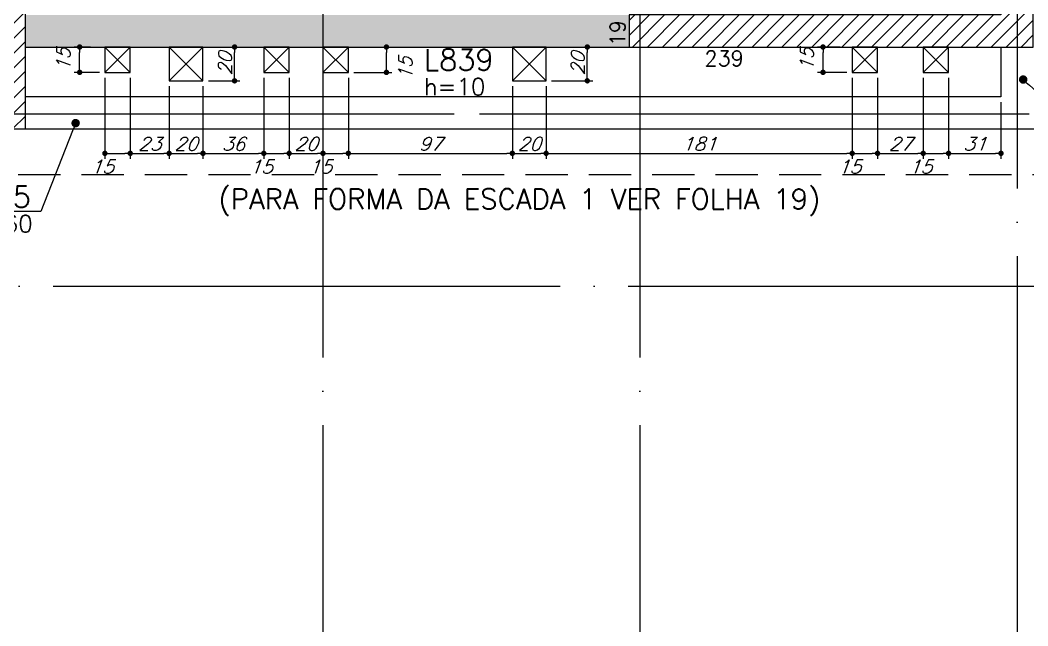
# Model space of a CAD drawing. Extents: x -5173 to 5397, y -2411 to 2089.
# Drawn here: x 16 to 612, y -318 to 40 of the extents above; entities that cross this region are included whole.
import ezdxf
from ezdxf import colors
from ezdxf.entities.mleader import LeaderData, LeaderLine
from ezdxf.enums import TextEntityAlignment as Align
from ezdxf.math import Vec2, Vec3

# ---------------------------------------------------------------- set-up
doc = ezdxf.new("R2010")
doc.units = 0
doc.header["$LTSCALE"] = 50
doc.header["$MEASUREMENT"] = 0
doc.linetypes.add('DASHED', pattern=[0.75, 0.5, -0.25])
doc.linetypes.add('EIXO', pattern=[6.8, 6, -0.4, 0, -0.4])
doc.layers.get('0').update_dxf_attribs({"linetype": 'CONTINUOUS'})
doc.layers.get('DEFPOINTS').update_dxf_attribs({"linetype": 'CONTINUOUS'})
for name, color, linetype in [('F-AUX-RED', 1, 'CONTINUOUS'), ('F-COTAS-FUROS', 50, 'CONTINUOUS'), ('F-DESNIVEL-1', 254, 'CONTINUOUS'), ('F-EIXO', 12, 'EIXO'), ('F-LAJES-DIM', 2, 'CONTINUOUS'), ('F-LAJES-NOME', 4, 'CONTINUOUS'), ('F-PILARES-DIM', 172, 'CONTINUOUS'), ('F-PILARES-HACH', 174, 'CONTINUOUS'), ('F-PILARES-S', 170, 'CONTINUOUS'), ('F-TEXTO', 6, 'CONTINUOUS'), ('F-VIGAS', 3, 'CONTINUOUS'), ('F-VIGAS-DIM', 2, 'CONTINUOUS'), ('F-VIGAS-NOME', 4, 'CONTINUOUS'), ('F-VÃO', 1, 'CONTINUOUS')]:
    doc.layers.add(name, color=color, linetype=linetype)
doc.styles.add('CP-TEXT-INCL', font='simplex.shx', dxfattribs={"oblique": 20})
doc.styles.add('CP-TEXTO', font='simplex.shx')
doc.styles.add('MCP', font='simplex.shx')
doc.styles.add('ROMANS', font='simplex.shx')
doc.styles.get("Standard").update_dxf_attribs({"font": 'simplex.shx'})
doc.dimstyles.new('CP-COTAS-50', dxfattribs={"dimscale": 0.64, "dimtxt": 12.5, "dimasz": 5, "dimexe": 5, "dimexo": 5, "dimgap": 2.5, "dimtad": 1, "dimdec": 1, "dimdsep": 46, "dimtxsty": 'CP-TEXT-INCL', "dimblk1": 'DOT', "dimblk2": 'DOT', "dimsah": 1, "dimcen": 9, "dimclrd": 256, "dimclre": 256, "dimclrt": 256, "dimadec": 0, "dimazin": 0, "dimtfac": 1, "dimtdec": 1, "dimtmove": 2, "dimatfit": 3, "dimldrblk": 'DOT', "dimfxl": 0, "dimtolj": 1, "dimarcsym": 0})

# ---------------------------------------------------------------- blocks, each defined once
blk = doc.blocks.new('_DOT')
at = {"color": 0, "linetype": 'ByBlock'}
blk.add_line((-0.5, 0), (-1, 0), dxfattribs=at)
at = {"color": 0, "linetype": 'ByBlock', "const_width": 0.5}
blk.add_lwpolyline([(-0.25, 0, 1), (0.25, 0, 1)], format="xyb", close=True, dxfattribs=at)
blk = doc.blocks.new('*U198')
at = {"layer": 'F-EIXO'}
blk.add_line((0, 0), (7197, 0), dxfattribs=at)
at = {"layer": 'F-TEXTO', "style": 'ROMANS'}
blk.add_attdef('EIXO', text='', height=17.5, dxfattribs=at).set_placement((-28.2072, 0), align=Align.MIDDLE_CENTER)
blk = doc.blocks.new('*U199')
at = {"layer": 'F-EIXO'}
blk.add_line((0, 0), (0, -3027.88), dxfattribs=at)
at = {"layer": 'F-TEXTO', "style": 'ROMANS'}
blk.add_attdef('EIXO', text='', height=17.5, rotation=360, dxfattribs=at).set_placement((0, 28.21), align=Align.MIDDLE_CENTER)
blk = doc.blocks.new('*U201')
at = {"layer": 'F-EIXO'}
blk.add_line((0, 0), (0, -3127.88), dxfattribs=at)
at = {"layer": 'F-TEXTO', "style": 'ROMANS'}
blk.add_attdef('EIXO', text='', height=17.5, rotation=360, dxfattribs=at).set_placement((0, 28.21), align=Align.MIDDLE_CENTER)
blk = doc.blocks.new('*U188')
at = {"layer": 'F-EIXO'}
blk.add_line((0, 0), (0, -3027.88), dxfattribs=at)
at = {"layer": 'F-TEXTO', "style": 'ROMANS'}
blk.add_attdef('EIXO', text='', height=17.5, rotation=360, dxfattribs=at).set_placement((0, 28.21), align=Align.MIDDLE_CENTER)
blk = doc.blocks.new('*U207')
at = {"layer": 'F-EIXO'}
blk.add_line((0, 0), (7285, 0), dxfattribs=at)
at = {"layer": 'F-TEXTO', "style": 'ROMANS'}
blk.add_attdef('EIXO', text='', height=17.5, dxfattribs=at).set_placement((-28.2072, 0), align=Align.MIDDLE_CENTER)
blk = doc.blocks.new('*U456')
at = {"layer": 'F-VÃO'}
for p, q in [((0, 0), (15, 15)), ((0, 15), (15, 0))]:
    blk.add_line(p, q, dxfattribs=at)
at = {"layer": 'F-VÃO', "color": 3}
blk.add_lwpolyline([(0, 0), (15, 0), (15, 15), (0, 15)], close=True, dxfattribs=at)
blk = doc.blocks.new('*U678')
at = {"layer": 'F-VÃO'}
for p, q in [((0, 0), (20, 20)), ((0, 20), (20, 0))]:
    blk.add_line(p, q, dxfattribs=at)
at = {"layer": 'F-VÃO', "color": 3}
blk.add_lwpolyline([(0, 0), (20, 0), (20, 20), (0, 20)], close=True, dxfattribs=at)
blk = doc.blocks.new('*U681')
at = {"layer": 'F-VÃO'}
for p, q in [((0, 0), (20, 20)), ((0, 20), (20, 0))]:
    blk.add_line(p, q, dxfattribs=at)
at = {"layer": 'F-VÃO', "color": 3}
blk.add_lwpolyline([(0, 0), (20, 0), (20, 20), (0, 20)], close=True, dxfattribs=at)
blk = doc.blocks.new('*D684')
at = {"layer": 'DEFPOINTS', "color": 0, "linetype": 'Continuous', "transparency": 16777216}
for p in [(66, 9.5), (81, 9.5), (81, -38.41)]:
    blk.add_point(p, dxfattribs=at)
at = {"layer": 'F-COTAS-FUROS', "linetype": 'Continuous', "lineweight": -2, "transparency": 16777216}
for p, q in [((66, 6.3), (66, -41.61)), ((81, 6.3), (81, -41.61)), ((69.2, -38.41), (77.8, -38.41))]:
    blk.add_line(p, q, dxfattribs=at)
at = {"layer": 'F-COTAS-FUROS', "linetype": 'Continuous', "lineweight": -2, "transparency": 16777216, "xscale": 3.2, "yscale": 3.2, "zscale": 3.2, "rotation": 180}
blk.add_blockref('_DOT', (66, -38.41), dxfattribs=at)
at = {"layer": 'F-COTAS-FUROS', "linetype": 'Continuous', "lineweight": -2, "transparency": 16777216, "xscale": 3.2, "yscale": 3.2, "zscale": 3.2}
blk.add_blockref('_DOT', (81, -38.41), dxfattribs=at)
at = {"layer": 'F-COTAS-FUROS', "linetype": 'Continuous', "transparency": 16777216, "insert": (64.41, -46.32), "char_height": 8, "attachment_point": 5, "style": 'CP-TEXT-INCL'}
blk.add_mtext('\\A1;15', dxfattribs=at)
blk = doc.blocks.new('*D685')
at = {"layer": 'DEFPOINTS', "color": 0, "linetype": 'Continuous', "transparency": 16777216}
for p in [(81, 9.5), (104, 4.5), (104, -38.41)]:
    blk.add_point(p, dxfattribs=at)
at = {"layer": 'F-COTAS-FUROS', "linetype": 'Continuous', "lineweight": -2, "transparency": 16777216}
for p, q in [((81, 6.3), (81, -41.61)), ((104, 1.3), (104, -41.61)), ((84.2, -38.41), (100.8, -38.41))]:
    blk.add_line(p, q, dxfattribs=at)
at = {"layer": 'F-COTAS-FUROS', "linetype": 'Continuous', "lineweight": -2, "transparency": 16777216, "xscale": 3.2, "yscale": 3.2, "zscale": 3.2, "rotation": 180}
blk.add_blockref('_DOT', (81, -38.41), dxfattribs=at)
at = {"layer": 'F-COTAS-FUROS', "linetype": 'Continuous', "lineweight": -2, "transparency": 16777216, "xscale": 3.2, "yscale": 3.2, "zscale": 3.2}
blk.add_blockref('_DOT', (104, -38.41), dxfattribs=at)
at = {"layer": 'F-COTAS-FUROS', "linetype": 'Continuous', "transparency": 16777216, "insert": (92.5, -32.81), "char_height": 8, "attachment_point": 5, "style": 'CP-TEXT-INCL'}
blk.add_mtext('\\A1;23', dxfattribs=at)
blk = doc.blocks.new('*D686')
at = {"layer": 'DEFPOINTS', "color": 0, "linetype": 'Continuous', "transparency": 16777216}
for p in [(104, 4.5), (124, 4.5), (124, -38.41)]:
    blk.add_point(p, dxfattribs=at)
at = {"layer": 'F-COTAS-FUROS', "linetype": 'Continuous', "lineweight": -2, "transparency": 16777216}
for p, q in [((104, 1.3), (104, -41.61)), ((124, 1.3), (124, -41.61)), ((107.2, -38.41), (120.8, -38.41))]:
    blk.add_line(p, q, dxfattribs=at)
at = {"layer": 'F-COTAS-FUROS', "linetype": 'Continuous', "lineweight": -2, "transparency": 16777216, "xscale": 3.2, "yscale": 3.2, "zscale": 3.2, "rotation": 180}
blk.add_blockref('_DOT', (104, -38.41), dxfattribs=at)
at = {"layer": 'F-COTAS-FUROS', "linetype": 'Continuous', "lineweight": -2, "transparency": 16777216, "xscale": 3.2, "yscale": 3.2, "zscale": 3.2}
blk.add_blockref('_DOT', (124, -38.41), dxfattribs=at)
at = {"layer": 'F-COTAS-FUROS', "linetype": 'Continuous', "transparency": 16777216, "insert": (114, -32.81), "char_height": 8, "attachment_point": 5, "style": 'CP-TEXT-INCL'}
blk.add_mtext('\\A1;20', dxfattribs=at)
blk = doc.blocks.new('*D687')
at = {"layer": 'DEFPOINTS', "color": 0, "linetype": 'Continuous', "transparency": 16777216}
for p in [(160, 9.5), (124, 4.5), (160, -38.41)]:
    blk.add_point(p, dxfattribs=at)
at = {"layer": 'F-COTAS-FUROS', "linetype": 'Continuous', "lineweight": -2, "transparency": 16777216}
for p, q in [((160, 6.3), (160, -41.61)), ((124, 1.3), (124, -41.61)), ((127.2, -38.41), (156.8, -38.41))]:
    blk.add_line(p, q, dxfattribs=at)
at = {"layer": 'F-COTAS-FUROS', "linetype": 'Continuous', "lineweight": -2, "transparency": 16777216, "xscale": 3.2, "yscale": 3.2, "zscale": 3.2, "rotation": 180}
blk.add_blockref('_DOT', (124, -38.41), dxfattribs=at)
at = {"layer": 'F-COTAS-FUROS', "linetype": 'Continuous', "lineweight": -2, "transparency": 16777216, "xscale": 3.2, "yscale": 3.2, "zscale": 3.2}
blk.add_blockref('_DOT', (160, -38.41), dxfattribs=at)
at = {"layer": 'F-COTAS-FUROS', "linetype": 'Continuous', "transparency": 16777216, "insert": (142, -32.81), "char_height": 8, "attachment_point": 5, "style": 'CP-TEXT-INCL'}
blk.add_mtext('\\A1;36', dxfattribs=at)
blk = doc.blocks.new('*D688')
at = {"layer": 'DEFPOINTS', "color": 0, "linetype": 'Continuous', "transparency": 16777216}
for p in [(175, 9.5), (195, 9.5), (195, -38.41)]:
    blk.add_point(p, dxfattribs=at)
at = {"layer": 'F-COTAS-FUROS', "linetype": 'Continuous', "lineweight": -2, "transparency": 16777216}
for p, q in [((175, 6.3), (175, -41.61)), ((195, 6.3), (195, -41.61)), ((178.2, -38.41), (191.8, -38.41))]:
    blk.add_line(p, q, dxfattribs=at)
at = {"layer": 'F-COTAS-FUROS', "linetype": 'Continuous', "lineweight": -2, "transparency": 16777216, "xscale": 3.2, "yscale": 3.2, "zscale": 3.2, "rotation": 180}
blk.add_blockref('_DOT', (175, -38.41), dxfattribs=at)
at = {"layer": 'F-COTAS-FUROS', "linetype": 'Continuous', "lineweight": -2, "transparency": 16777216, "xscale": 3.2, "yscale": 3.2, "zscale": 3.2}
blk.add_blockref('_DOT', (195, -38.41), dxfattribs=at)
at = {"layer": 'F-COTAS-FUROS', "linetype": 'Continuous', "transparency": 16777216, "insert": (185, -32.81), "char_height": 8, "attachment_point": 5, "style": 'CP-TEXT-INCL'}
blk.add_mtext('\\A1;20', dxfattribs=at)
blk = doc.blocks.new('*D689')
at = {"layer": 'DEFPOINTS', "color": 0, "linetype": 'Continuous', "transparency": 16777216}
for p in [(210, 9.5), (307, 4.5), (307, -38.41)]:
    blk.add_point(p, dxfattribs=at)
at = {"layer": 'F-COTAS-FUROS', "linetype": 'Continuous', "lineweight": -2, "transparency": 16777216}
for p, q in [((210, 6.3), (210, -41.61)), ((307, 1.3), (307, -41.61)), ((213.2, -38.41), (303.8, -38.41))]:
    blk.add_line(p, q, dxfattribs=at)
at = {"layer": 'F-COTAS-FUROS', "linetype": 'Continuous', "lineweight": -2, "transparency": 16777216, "xscale": 3.2, "yscale": 3.2, "zscale": 3.2, "rotation": 180}
blk.add_blockref('_DOT', (210, -38.41), dxfattribs=at)
at = {"layer": 'F-COTAS-FUROS', "linetype": 'Continuous', "lineweight": -2, "transparency": 16777216, "xscale": 3.2, "yscale": 3.2, "zscale": 3.2}
blk.add_blockref('_DOT', (307, -38.41), dxfattribs=at)
at = {"layer": 'F-COTAS-FUROS', "linetype": 'Continuous', "transparency": 16777216, "insert": (258.5, -32.81), "char_height": 8, "attachment_point": 5, "style": 'CP-TEXT-INCL'}
blk.add_mtext('\\A1;97', dxfattribs=at)
blk = doc.blocks.new('*D690')
at = {"layer": 'DEFPOINTS', "color": 0, "linetype": 'Continuous', "transparency": 16777216}
for p in [(307, 4.5), (327, 4.5), (327, -38.41)]:
    blk.add_point(p, dxfattribs=at)
at = {"layer": 'F-COTAS-FUROS', "linetype": 'Continuous', "lineweight": -2, "transparency": 16777216}
for p, q in [((307, 1.3), (307, -41.61)), ((327, 1.3), (327, -41.61)), ((310.2, -38.41), (323.8, -38.41))]:
    blk.add_line(p, q, dxfattribs=at)
at = {"layer": 'F-COTAS-FUROS', "linetype": 'Continuous', "lineweight": -2, "transparency": 16777216, "xscale": 3.2, "yscale": 3.2, "zscale": 3.2, "rotation": 180}
blk.add_blockref('_DOT', (307, -38.41), dxfattribs=at)
at = {"layer": 'F-COTAS-FUROS', "linetype": 'Continuous', "lineweight": -2, "transparency": 16777216, "xscale": 3.2, "yscale": 3.2, "zscale": 3.2}
blk.add_blockref('_DOT', (327, -38.41), dxfattribs=at)
at = {"layer": 'F-COTAS-FUROS', "linetype": 'Continuous', "transparency": 16777216, "insert": (317, -32.81), "char_height": 8, "attachment_point": 5, "style": 'CP-TEXT-INCL'}
blk.add_mtext('\\A1;20', dxfattribs=at)
blk = doc.blocks.new('*D691')
at = {"layer": 'DEFPOINTS', "color": 0, "linetype": 'Continuous', "transparency": 16777216}
for p in [(508, 9.5), (327, 4.5), (508, -38.41)]:
    blk.add_point(p, dxfattribs=at)
at = {"layer": 'F-COTAS-FUROS', "linetype": 'Continuous', "lineweight": -2, "transparency": 16777216}
for p, q in [((508, 6.3), (508, -41.61)), ((327, 1.3), (327, -41.61)), ((330.2, -38.41), (504.8, -38.41))]:
    blk.add_line(p, q, dxfattribs=at)
at = {"layer": 'F-COTAS-FUROS', "linetype": 'Continuous', "lineweight": -2, "transparency": 16777216, "xscale": 3.2, "yscale": 3.2, "zscale": 3.2, "rotation": 180}
blk.add_blockref('_DOT', (327, -38.41), dxfattribs=at)
at = {"layer": 'F-COTAS-FUROS', "linetype": 'Continuous', "lineweight": -2, "transparency": 16777216, "xscale": 3.2, "yscale": 3.2, "zscale": 3.2}
blk.add_blockref('_DOT', (508, -38.41), dxfattribs=at)
at = {"layer": 'F-COTAS-FUROS', "linetype": 'Continuous', "transparency": 16777216, "insert": (417.5, -32.81), "char_height": 8, "attachment_point": 5, "style": 'CP-TEXT-INCL'}
blk.add_mtext('\\A1;181', dxfattribs=at)
blk = doc.blocks.new('*D692')
at = {"layer": 'DEFPOINTS', "color": 0, "linetype": 'Continuous', "transparency": 16777216}
for p in [(523, 9.5), (550, 9.5), (550, -38.41)]:
    blk.add_point(p, dxfattribs=at)
at = {"layer": 'F-COTAS-FUROS', "linetype": 'Continuous', "lineweight": -2, "transparency": 16777216}
for p, q in [((523, 6.3), (523, -41.61)), ((550, 6.3), (550, -41.61)), ((526.2, -38.41), (546.8, -38.41))]:
    blk.add_line(p, q, dxfattribs=at)
at = {"layer": 'F-COTAS-FUROS', "linetype": 'Continuous', "lineweight": -2, "transparency": 16777216, "xscale": 3.2, "yscale": 3.2, "zscale": 3.2, "rotation": 180}
blk.add_blockref('_DOT', (523, -38.41), dxfattribs=at)
at = {"layer": 'F-COTAS-FUROS', "linetype": 'Continuous', "lineweight": -2, "transparency": 16777216, "xscale": 3.2, "yscale": 3.2, "zscale": 3.2}
blk.add_blockref('_DOT', (550, -38.41), dxfattribs=at)
at = {"layer": 'F-COTAS-FUROS', "linetype": 'Continuous', "transparency": 16777216, "insert": (536.5, -32.81), "char_height": 8, "attachment_point": 5, "style": 'CP-TEXT-INCL'}
blk.add_mtext('\\A1;27', dxfattribs=at)
blk = doc.blocks.new('*D693')
at = {"layer": 'DEFPOINTS', "color": 0, "linetype": 'Continuous', "transparency": 16777216}
for p in [(565, 9.5), (596, -5), (596, -38.41)]:
    blk.add_point(p, dxfattribs=at)
at = {"layer": 'F-COTAS-FUROS', "linetype": 'Continuous', "lineweight": -2, "transparency": 16777216}
for p, q in [((565, 6.3), (565, -41.61)), ((596, -8.2), (596, -41.61)), ((568.2, -38.41), (592.8, -38.41))]:
    blk.add_line(p, q, dxfattribs=at)
at = {"layer": 'F-COTAS-FUROS', "linetype": 'Continuous', "lineweight": -2, "transparency": 16777216, "xscale": 3.2, "yscale": 3.2, "zscale": 3.2, "rotation": 180}
blk.add_blockref('_DOT', (565, -38.41), dxfattribs=at)
at = {"layer": 'F-COTAS-FUROS', "linetype": 'Continuous', "lineweight": -2, "transparency": 16777216, "xscale": 3.2, "yscale": 3.2, "zscale": 3.2}
blk.add_blockref('_DOT', (596, -38.41), dxfattribs=at)
at = {"layer": 'F-COTAS-FUROS', "linetype": 'Continuous', "transparency": 16777216, "insert": (580.5, -32.81), "char_height": 8, "attachment_point": 5, "style": 'CP-TEXT-INCL'}
blk.add_mtext('\\A1;31', dxfattribs=at)
blk = doc.blocks.new('*D694')
at = {"layer": 'DEFPOINTS', "color": 0, "linetype": 'Continuous', "transparency": 16777216}
for p in [(160, 9.5), (175, 9.5), (175, -38.41)]:
    blk.add_point(p, dxfattribs=at)
at = {"layer": 'F-COTAS-FUROS', "linetype": 'Continuous', "lineweight": -2, "transparency": 16777216}
for p, q in [((160, 6.3), (160, -41.61)), ((175, 6.3), (175, -41.61)), ((163.2, -38.41), (171.8, -38.41))]:
    blk.add_line(p, q, dxfattribs=at)
at = {"layer": 'F-COTAS-FUROS', "linetype": 'Continuous', "lineweight": -2, "transparency": 16777216, "xscale": 3.2, "yscale": 3.2, "zscale": 3.2, "rotation": 180}
blk.add_blockref('_DOT', (160, -38.41), dxfattribs=at)
at = {"layer": 'F-COTAS-FUROS', "linetype": 'Continuous', "lineweight": -2, "transparency": 16777216, "xscale": 3.2, "yscale": 3.2, "zscale": 3.2}
blk.add_blockref('_DOT', (175, -38.41), dxfattribs=at)
at = {"layer": 'F-COTAS-FUROS', "linetype": 'Continuous', "transparency": 16777216, "insert": (158.41, -46.32), "char_height": 8, "attachment_point": 5, "style": 'CP-TEXT-INCL'}
blk.add_mtext('\\A1;15', dxfattribs=at)
blk = doc.blocks.new('*D695')
at = {"layer": 'DEFPOINTS', "color": 0, "linetype": 'Continuous', "transparency": 16777216}
for p in [(195, 9.5), (210, 9.5), (210, -38.41)]:
    blk.add_point(p, dxfattribs=at)
at = {"layer": 'F-COTAS-FUROS', "linetype": 'Continuous', "lineweight": -2, "transparency": 16777216}
for p, q in [((195, 6.3), (195, -41.61)), ((210, 6.3), (210, -41.61)), ((198.2, -38.41), (206.8, -38.41))]:
    blk.add_line(p, q, dxfattribs=at)
at = {"layer": 'F-COTAS-FUROS', "linetype": 'Continuous', "lineweight": -2, "transparency": 16777216, "xscale": 3.2, "yscale": 3.2, "zscale": 3.2, "rotation": 180}
blk.add_blockref('_DOT', (195, -38.41), dxfattribs=at)
at = {"layer": 'F-COTAS-FUROS', "linetype": 'Continuous', "lineweight": -2, "transparency": 16777216, "xscale": 3.2, "yscale": 3.2, "zscale": 3.2}
blk.add_blockref('_DOT', (210, -38.41), dxfattribs=at)
at = {"layer": 'F-COTAS-FUROS', "linetype": 'Continuous', "transparency": 16777216, "insert": (193.41, -46.32), "char_height": 8, "attachment_point": 5, "style": 'CP-TEXT-INCL'}
blk.add_mtext('\\A1;15', dxfattribs=at)
blk = doc.blocks.new('*D696')
at = {"layer": 'DEFPOINTS', "color": 0, "linetype": 'Continuous', "transparency": 16777216}
for p in [(508, 9.5), (523, 9.5), (523, -38.41)]:
    blk.add_point(p, dxfattribs=at)
at = {"layer": 'F-COTAS-FUROS', "linetype": 'Continuous', "lineweight": -2, "transparency": 16777216}
for p, q in [((508, 6.3), (508, -41.61)), ((523, 6.3), (523, -41.61)), ((511.2, -38.41), (519.8, -38.41))]:
    blk.add_line(p, q, dxfattribs=at)
at = {"layer": 'F-COTAS-FUROS', "linetype": 'Continuous', "lineweight": -2, "transparency": 16777216, "xscale": 3.2, "yscale": 3.2, "zscale": 3.2, "rotation": 180}
blk.add_blockref('_DOT', (508, -38.41), dxfattribs=at)
at = {"layer": 'F-COTAS-FUROS', "linetype": 'Continuous', "lineweight": -2, "transparency": 16777216, "xscale": 3.2, "yscale": 3.2, "zscale": 3.2}
blk.add_blockref('_DOT', (523, -38.41), dxfattribs=at)
at = {"layer": 'F-COTAS-FUROS', "linetype": 'Continuous', "transparency": 16777216, "insert": (506.41, -46.32), "char_height": 8, "attachment_point": 5, "style": 'CP-TEXT-INCL'}
blk.add_mtext('\\A1;15', dxfattribs=at)
blk = doc.blocks.new('*D697')
at = {"layer": 'DEFPOINTS', "color": 0, "linetype": 'Continuous', "transparency": 16777216}
for p in [(550, 9.5), (565, 9.5), (565, -38.41)]:
    blk.add_point(p, dxfattribs=at)
at = {"layer": 'F-COTAS-FUROS', "linetype": 'Continuous', "lineweight": -2, "transparency": 16777216}
for p, q in [((550, 6.3), (550, -41.61)), ((565, 6.3), (565, -41.61)), ((553.2, -38.41), (561.8, -38.41))]:
    blk.add_line(p, q, dxfattribs=at)
at = {"layer": 'F-COTAS-FUROS', "linetype": 'Continuous', "lineweight": -2, "transparency": 16777216, "xscale": 3.2, "yscale": 3.2, "zscale": 3.2, "rotation": 180}
blk.add_blockref('_DOT', (550, -38.41), dxfattribs=at)
at = {"layer": 'F-COTAS-FUROS', "linetype": 'Continuous', "lineweight": -2, "transparency": 16777216, "xscale": 3.2, "yscale": 3.2, "zscale": 3.2}
blk.add_blockref('_DOT', (565, -38.41), dxfattribs=at)
at = {"layer": 'F-COTAS-FUROS', "linetype": 'Continuous', "transparency": 16777216, "insert": (548.41, -46.32), "char_height": 8, "attachment_point": 5, "style": 'CP-TEXT-INCL'}
blk.add_mtext('\\A1;15', dxfattribs=at)
blk = doc.blocks.new('*D698')
at = {"layer": 'DEFPOINTS', "color": 0, "linetype": 'Continuous', "transparency": 16777216}
for p in [(490.77, 24.5), (504.18, 24.5), (508, 9.5)]:
    blk.add_point(p, dxfattribs=at)
at = {"layer": 'F-COTAS-FUROS', "linetype": 'Continuous', "lineweight": -2, "transparency": 16777216}
for p, q in [((500.98, 24.5), (487.57, 24.5)), ((490.77, 12.7), (490.77, 21.3)), ((504.8, 9.5), (487.57, 9.5))]:
    blk.add_line(p, q, dxfattribs=at)
at = {"layer": 'F-COTAS-FUROS', "linetype": 'Continuous', "lineweight": -2, "transparency": 16777216, "xscale": 3.2, "yscale": 3.2, "zscale": 3.2}
for p, rotation in [((490.77, 24.5), 90), ((490.77, 9.5), 270)]:
    blk.add_blockref('_DOT', p, dxfattribs=dict(at, rotation=rotation))
at = {"layer": 'F-COTAS-FUROS', "linetype": 'Continuous', "transparency": 16777216, "insert": (481.17, 17), "char_height": 8, "attachment_point": 5, "rotation": 90, "style": 'CP-TEXT-INCL'}
blk.add_mtext('\\A1;15', dxfattribs=at)
blk = doc.blocks.new('*D699')
at = {"layer": 'DEFPOINTS', "color": 0, "linetype": 'Continuous', "transparency": 16777216}
for p in [(334.46, 24.5), (351.33, 24.5), (327, 4.5)]:
    blk.add_point(p, dxfattribs=at)
at = {"layer": 'F-COTAS-FUROS', "linetype": 'Continuous', "lineweight": -2, "transparency": 16777216}
for p, q in [((337.66, 24.5), (354.53, 24.5)), ((351.33, 7.7), (351.33, 21.3)), ((330.2, 4.5), (354.53, 4.5))]:
    blk.add_line(p, q, dxfattribs=at)
at = {"layer": 'F-COTAS-FUROS', "linetype": 'Continuous', "lineweight": -2, "transparency": 16777216, "xscale": 3.2, "yscale": 3.2, "zscale": 3.2}
for p, rotation in [((351.33, 24.5), 90), ((351.33, 4.5), 270)]:
    blk.add_blockref('_DOT', p, dxfattribs=dict(at, rotation=rotation))
at = {"layer": 'F-COTAS-FUROS', "linetype": 'Continuous', "transparency": 16777216, "insert": (345.73, 14.5), "char_height": 8, "attachment_point": 5, "rotation": 90, "style": 'CP-TEXT-INCL'}
blk.add_mtext('\\A1;20', dxfattribs=at)
blk = doc.blocks.new('*D700')
at = {"layer": 'DEFPOINTS', "color": 0, "linetype": 'Continuous', "transparency": 16777216}
for p in [(218.86, 24.5), (232.53, 24.5), (210, 9.5)]:
    blk.add_point(p, dxfattribs=at)
at = {"layer": 'F-COTAS-FUROS', "linetype": 'Continuous', "lineweight": -2, "transparency": 16777216}
for p, q in [((222.06, 24.5), (235.73, 24.5)), ((232.53, 12.7), (232.53, 21.3)), ((213.2, 9.5), (235.73, 9.5))]:
    blk.add_line(p, q, dxfattribs=at)
at = {"layer": 'F-COTAS-FUROS', "linetype": 'Continuous', "lineweight": -2, "transparency": 16777216, "xscale": 3.2, "yscale": 3.2, "zscale": 3.2}
for p, rotation in [((232.53, 24.5), 90), ((232.53, 9.5), 270)]:
    blk.add_blockref('_DOT', p, dxfattribs=dict(at, rotation=rotation))
at = {"layer": 'F-COTAS-FUROS', "linetype": 'Continuous', "transparency": 16777216, "insert": (243.7, 11.84), "char_height": 8, "attachment_point": 5, "rotation": 90, "style": 'CP-TEXT-INCL'}
blk.add_mtext('\\A1;15', dxfattribs=at)
blk = doc.blocks.new('*D701')
at = {"layer": 'DEFPOINTS', "color": 0, "linetype": 'Continuous', "transparency": 16777216}
for p in [(124, 24.5), (142.71, 24.5), (124, 4.5)]:
    blk.add_point(p, dxfattribs=at)
at = {"layer": 'F-COTAS-FUROS', "linetype": 'Continuous', "lineweight": -2, "transparency": 16777216}
for p, q in [((127.2, 24.5), (145.91, 24.5)), ((142.71, 7.7), (142.71, 21.3)), ((127.2, 4.5), (145.91, 4.5))]:
    blk.add_line(p, q, dxfattribs=at)
at = {"layer": 'F-COTAS-FUROS', "linetype": 'Continuous', "lineweight": -2, "transparency": 16777216, "xscale": 3.2, "yscale": 3.2, "zscale": 3.2}
for p, rotation in [((142.71, 24.5), 90), ((142.71, 4.5), 270)]:
    blk.add_blockref('_DOT', p, dxfattribs=dict(at, rotation=rotation))
at = {"layer": 'F-COTAS-FUROS', "linetype": 'Continuous', "transparency": 16777216, "insert": (137.11, 14.5), "char_height": 8, "attachment_point": 5, "rotation": 90, "style": 'CP-TEXT-INCL'}
blk.add_mtext('\\A1;20', dxfattribs=at)
blk = doc.blocks.new('*D702')
at = {"layer": 'DEFPOINTS', "color": 0, "linetype": 'Continuous', "transparency": 16777216}
for p in [(51.08, 24.5), (60.79, 24.5), (66, 9.5)]:
    blk.add_point(p, dxfattribs=at)
at = {"layer": 'F-COTAS-FUROS', "linetype": 'Continuous', "lineweight": -2, "transparency": 16777216}
for p, q in [((57.59, 24.5), (47.88, 24.5)), ((51.08, 12.7), (51.08, 21.3)), ((62.8, 9.5), (47.88, 9.5))]:
    blk.add_line(p, q, dxfattribs=at)
at = {"layer": 'F-COTAS-FUROS', "linetype": 'Continuous', "lineweight": -2, "transparency": 16777216, "xscale": 3.2, "yscale": 3.2, "zscale": 3.2}
for p, rotation in [((51.08, 24.5), 90), ((51.08, 9.5), 270)]:
    blk.add_blockref('_DOT', p, dxfattribs=dict(at, rotation=rotation))
at = {"layer": 'F-COTAS-FUROS', "linetype": 'Continuous', "transparency": 16777216, "insert": (41.48, 17), "char_height": 8, "attachment_point": 5, "rotation": 90, "style": 'CP-TEXT-INCL'}
blk.add_mtext('\\A1;15', dxfattribs=at)

msp = doc.modelspace()

# ---------------------------------------------------------------- hatches: boundary and pattern name
at = {"layer": 'F-PILARES-HACH', "linetype": 'Continuous'}
h = msp.add_hatch(dxfattribs=at)
h.set_pattern_fill('ANSI31', color=256, scale=50, style=0)
h.paths.add_polyline_path([(19, -24), (19, 493.5), (0, 493.5), (0, 0), (-219, 0), (-219, -24)], flags=16)
h = msp.add_hatch(dxfattribs=at)
h.set_pattern_fill('ANSI31', color=256, scale=50, style=0)
h.paths.add_polyline_path([(615, 24.5), (615, 493.5), (596, 493.5), (596, 43.5), (376, 43.5), (376, 24.5)], flags=16)

# ---------------------------------------------------------------- linework, layer by layer
at = {"layer": 'F-AUX-RED', "color": 4, "linetype": 'DASHED'}
msp.add_lwpolyline([(-48.962, 347.176), (677.224, 347.176), (677.224, -51.113), (-48.962, -51.113)], close=True, dxfattribs=at)
at = {"layer": 'F-DESNIVEL-1', "linetype": 'Continuous'}
for points in [[(19.1, 43.5), (19.1, 24.5), (375.9, 24.5)], [(19.1, 43.5), (375.9, 24.5), (375.9, 43.5)]]:
    msp.add_solid(points, dxfattribs=at)
at = {"layer": 'F-EIXO'}
msp.add_line((-3768.53, -15), (3491.131, -15), dxfattribs=at)
at = {"layer": 'F-PILARES-S', "linetype": 'Continuous'}
for points in [[(19, -24), (19, 493.5), (0, 493.5), (0, 0), (-219, 0), (-219, -24), (19, -24)], [(615, 24.5), (615, 493.5), (596, 493.5), (596, 43.5), (376, 43.5), (376, 24.5), (615, 24.5)]]:
    msp.add_lwpolyline(points, dxfattribs=at)
at = {"layer": 'F-VIGAS'}
for points in [[(19, 24.5), (376, 24.5)], [(596, 24.5), (596, -5)], [(596, -5), (19, -5)], [(19, -24), (605.5, -24)], [(605.5, -24), (1285.5, -24)]]:
    msp.add_lwpolyline(points, dxfattribs=at)

# ---------------------------------------------------------------- block references
at = {"layer": 'F-EIXO', "linetype": 'Continuous'}
for name, p in [('*U201', (605.5, 1941.357)), ('*U199', (195, 1841.357)), ('*U188', (382.5, 1841.357)), ('*U207', (-3793.715, -15)), ('*U198', (-3705.761, -117))]:
    msp.add_blockref(name, p, dxfattribs=at)
at = {"layer": 'F-VÃO', "linetype": 'Continuous'}
for name, p in [('*U456', (66, 9.5)), ('*U681', (104, 4.5)), ('*U456', (160, 9.5)), ('*U456', (195, 9.5)), ('*U678', (307, 4.5)), ('*U456', (508, 9.5)), ('*U456', (550, 9.5))]:
    msp.add_blockref(name, p, dxfattribs=at)

# ---------------------------------------------------------------- texts
at = {"layer": 'F-LAJES-DIM', "linetype": 'Continuous', "style": 'MCP'}
msp.add_text('h=10', height=10, dxfattribs=at).set_placement((254.635, -3.984))
at = {"layer": 'F-LAJES-NOME', "linetype": 'Continuous', "style": 'MCP'}
msp.add_text('L839', height=12.5, dxfattribs=at).set_placement((254.635, 10.681))
at = {"layer": 'F-PILARES-DIM', "linetype": 'Continuous', "style": 'MCP'}
msp.add_text('19', height=9, rotation=90, dxfattribs=at).set_placement((373.75, 25))
msp.add_text('239', height=9, dxfattribs=at).set_placement((420.673, 13.25))
at = {"layer": 'F-TEXTO', "color": 3, "insert": (-2.572, -59.472), "char_height": 12, "width": 687.52044, "attachment_point": 1, "style": 'CP-TEXTO'}
msp.add_mtext('\\pi135.76022;(PARA FORMA DA ESCADA 1 VER FOLHA 19)', dxfattribs=at)
at = {"layer": 'F-VIGAS-DIM', "linetype": 'Continuous', "style": 'MCP'}
msp.add_text('19/60', height=10, dxfattribs=at).set_placement((-20.353, -85.032))
at = {"layer": 'F-VIGAS-NOME', "linetype": 'Continuous', "style": 'MCP'}
msp.add_text('V825', height=12.5, dxfattribs=at).set_placement((-19.556, -70.37))

# ---------------------------------------------------------------- dimensions: what is measured, and where the dimension line sits
at = {"layer": 'F-COTAS-FUROS', "linetype": 'Continuous'}
for base, p1, p2, picture, middle in [((51.076, 24.5), (66, 9.5), (60.794, 24.5), '*D702', (41.476, 17)), ((142.708, 24.5), (124, 4.5), (124, 24.5), '*D701', (137.108, 14.5)), ((351.327, 24.5), (327, 4.5), (334.46, 24.5), '*D699', (345.727, 14.5)), ((490.768, 24.5), (508, 9.5), (504.182, 24.5), '*D698', (481.168, 17))]:
    dim = msp.add_linear_dim(base=base, p1=p1, p2=p2, angle=90, dimstyle='CP-COTAS-50', override={"dimfxl": 7.5}, dxfattribs=at)
    dim.commit()
    dim.dimension.update_dxf_attribs({"geometry": picture, "text_midpoint": middle})
dim = msp.add_linear_dim(base=(232.533, 24.5), p1=(210, 9.5), p2=(218.856, 24.5), angle=90, dimstyle='CP-COTAS-50', override={"dimfxl": 7.5}, dxfattribs=at)
dim.commit()
dim.dimension.update_dxf_attribs({"geometry": '*D700', "text_midpoint": (243.702, 11.838), "dimtype": 160})
for base, p1, p2, picture, middle in [((81, -38.415), (66, 9.5), (81, 9.5), '*D684', (64.414, -46.319)), ((175, -38.415), (160, 9.5), (175, 9.5), '*D694', (158.414, -46.319)), ((210, -38.415), (195, 9.5), (210, 9.5), '*D695', (193.414, -46.319)), ((523, -38.415), (508, 9.5), (523, 9.5), '*D696', (506.414, -46.319)), ((565, -38.415), (550, 9.5), (565, 9.5), '*D697', (548.414, -46.319))]:
    dim = msp.add_linear_dim(base=base, p1=p1, p2=p2, dimstyle='CP-COTAS-50', override={"dimfxl": 7.5}, dxfattribs=at)
    dim.commit()
    dim.dimension.update_dxf_attribs({"geometry": picture, "text_midpoint": middle, "dimtype": 160})
for base, p1, p2, picture, middle in [((104, -38.415), (81, 9.5), (104, 4.5), '*D685', (92.5, -32.815)), ((160, -38.415), (124, 4.5), (160, 9.5), '*D687', (142, -32.815)), ((195, -38.415), (175, 9.5), (195, 9.5), '*D688', (185, -32.815)), ((307, -38.415), (210, 9.5), (307, 4.5), '*D689', (258.5, -32.815)), ((508, -38.415), (327, 4.5), (508, 9.5), '*D691', (417.5, -32.815)), ((550, -38.415), (523, 9.5), (550, 9.5), '*D692', (536.5, -32.815)), ((596, -38.415), (565, 9.5), (596, -5), '*D693', (580.5, -32.815)), ((124, -38.415), (104, 4.5), (124, 4.5), '*D686', (114, -32.815)), ((327, -38.415), (307, 4.5), (327, 4.5), '*D690', (317, -32.815))]:
    dim = msp.add_linear_dim(base=base, p1=p1, p2=p2, dimstyle='CP-COTAS-50', override={"dimfxl": 7.5}, dxfattribs=at)
    dim.commit()
    dim.dimension.update_dxf_attribs({"geometry": picture, "text_midpoint": middle})

# ---------------------------------------------------------------- leaders
at = {"layer": 'F-AUX-RED', "linetype": 'Continuous'}
ml = msp.add_multileader_mtext('Standard', dxfattribs=at)
ml.set_content('', color=256)
ml.set_leader_properties()
ml.set_arrow_properties(name='DOT')
ml.build(insert=Vec2(0, 0))
ml.multileader.update_dxf_attribs({"text_right_attachment_type": 6, "dogleg_length": 0.36, "arrow_head_size": 5})
ctx = ml.context
ctx.base_point, ctx.char_height, ctx.arrow_head_size, ctx.landing_gap_size, ctx.plane_origin, ctx.plane_x_axis, ctx.plane_y_axis = Vec3(647.26, -79.719), 0.18, 5, 0.09, Vec3(609.129, 5.258), Vec3(0, 1), Vec3(-1, 0)
ctx.right_attachment, ctx.text_align_type = 6, 2
notes = []
notes.append((ctx, [(0, (1, 1, 0), (647.35, -29.429), (0, -1), 50.11, [(0, [(609.129, 5.258)], 0, [])])]))
ctx.mtext.insert, ctx.mtext.text_direction, ctx.mtext.rotation, ctx.mtext.alignment, ctx.mtext.flow_direction = Vec3(647.17, -79.629), Vec3(0, 1), 1.5707963, 3, 5
ml = msp.add_multileader_mtext('Standard', dxfattribs=at)
ml.set_content('', color=256)
ml.set_leader_properties()
ml.set_arrow_properties(name='DOT')
ml.build(insert=Vec2(0, 0))
ml.multileader.update_dxf_attribs({"text_right_attachment_type": 6, "dogleg_length": 0.36, "arrow_head_size": 5})
ctx = ml.context
ctx.base_point, ctx.char_height, ctx.arrow_head_size, ctx.landing_gap_size, ctx.plane_origin = Vec3(-19.726, -72.75), 0.18, 5, 0.09, Vec3(48.699, -20.526)
ctx.right_attachment, ctx.text_align_type = 6, 2
notes.append((ctx, [(0, (1, 1, 0), (28.218, -72.84), (-1, 0), 47.764, [(0, [(48.699, -20.526)], 0, [])])]))
ctx.mtext.insert, ctx.mtext.alignment, ctx.mtext.flow_direction = Vec3(-19.636, -72.66), 3, 5
for ctx, leaders in notes:
    for number, flags, end, landing, length, lines in leaders:
        leader = LeaderData()
        leader.index, (leader.has_last_leader_line, leader.has_dogleg_vector, leader.attachment_direction) = number, flags
        leader.last_leader_point, leader.dogleg_vector, leader.dogleg_length = Vec3(end), Vec3(landing), length
        for number, points, colour, breaks in lines:
            line = LeaderLine()
            line.index, line.vertices, line.color, line.breaks = number, Vec3.list(points), colors.encode_raw_color(colour), breaks
            leader.lines.append(line)
        ctx.leaders.append(leader)

doc.saveas('drawing.dxf')
